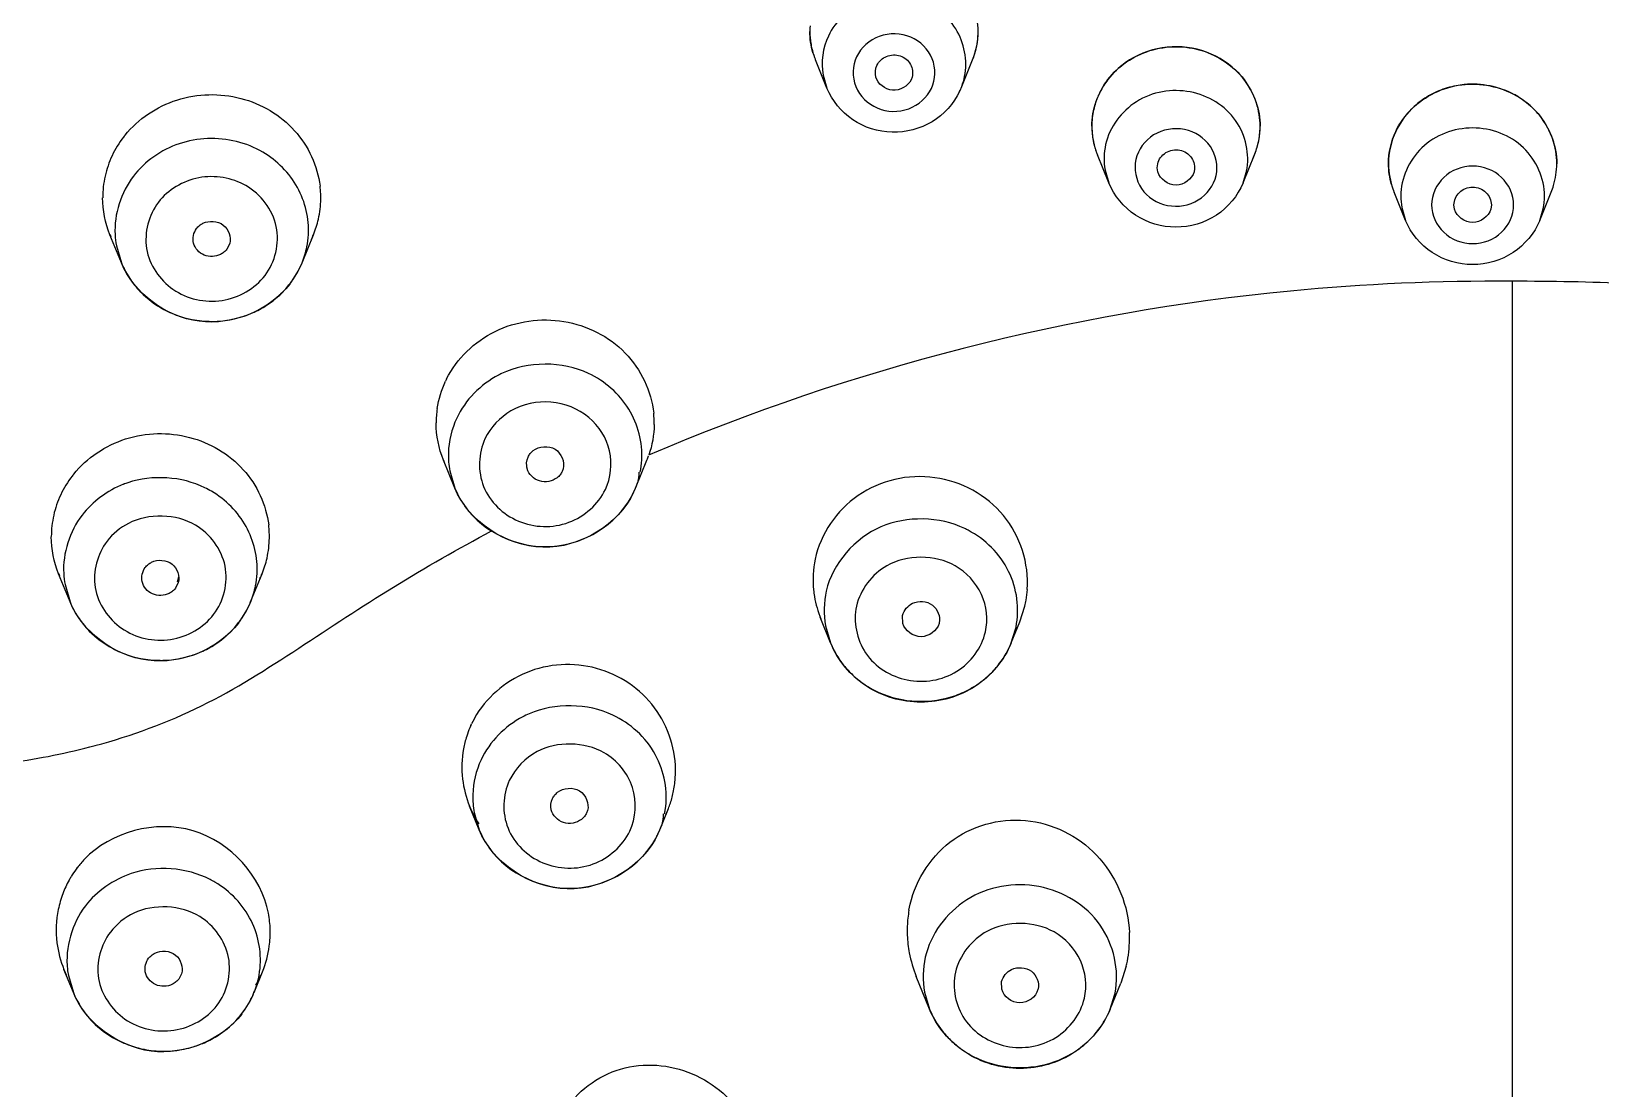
# Model space of a CAD drawing. Header units: millimetres. Extents: x 13495 to 14291, y -4366 to -3315.
# Drawn here: x 13873.29 to 13879.6, y -3803.55 to -3799.31 of the extents above; entities that cross this region are included whole.
import ezdxf

# ---------------------------------------------------------------- set-up
doc = ezdxf.new("R2010")
doc.units = ezdxf.units.MM
doc.header["$LTSCALE"] = 0.1
doc.layers.add('1', color=7, linetype='Continuous')

msp = doc.modelspace()

# ---------------------------------------------------------------- linework, layer by layer
at = {"layer": '1', "color": 7, "linetype": 'Continuous'}
for p, q in [((13876.4879, -3799.5345), (13876.4419, -3799.4219)), ((13877.0266, -3799.5345), (13877.0726, -3799.4219)), ((13876.4728, -3799.4829), (13876.4879, -3799.5345)), ((13876.8298, -3799.4905), (13876.8258, -3799.5013)), ((13877.6203, -3799.9154), (13877.5743, -3799.8027)), ((13878.159, -3799.9154), (13878.205, -3799.8027)), ((13877.6052, -3799.8637), (13877.6203, -3799.9154)), ((13877.963, -3799.868), (13877.9623, -3799.871)), ((13878.172, -3799.874), (13878.1732, -3799.8687)), ((13878.159, -3799.9154), (13878.172, -3799.874)), ((13878.8118, -3800.0656), (13878.7658, -3799.9529)), ((13879.3506, -3800.0656), (13879.3965, -3799.9529)), ((13878.7967, -3800.0139), (13878.8118, -3800.0656)), ((13879.0085, -3800.0211), (13879.0062, -3800.0035)), ((13879.1562, -3800.0035), (13879.1538, -3800.0211)), ((13879.3506, -3800.0656), (13879.3647, -3800.0188)), ((13873.6544, -3800.236), (13873.6084, -3800.1234)), ((13873.6342, -3800.1673), (13873.6544, -3800.236)), ((13874.0896, -3800.158), (13874.0778, -3800.1816)), ((13874.3798, -3800.236), (13874.4257, -3800.1234)), ((13879.2417, -3803.6557), (13879.2417, -3800.3104)), ((13874.9936, -3801.1404), (13874.9477, -3801.0278)), ((13875.2837, -3801.0622), (13875.2821, -3801.0561)), ((13875.4288, -3801.0626), (13875.4248, -3801.0732)), ((13875.719, -3801.1404), (13875.765, -3801.0278)), ((13874.9735, -3801.0717), (13874.9936, -3801.1404)), ((13875.7114, -3801.1578), (13875.719, -3801.1404)), ((13873.4481, -3801.5968), (13873.4022, -3801.4841)), ((13873.8839, -3801.4977), (13873.8781, -3801.5184)), ((13874.1735, -3801.5968), (13874.2195, -3801.4841)), ((13873.428, -3801.528), (13873.4481, -3801.5968)), ((13873.883, -3801.5198), (13873.8715, -3801.5423)), ((13877.2624, -3801.6778), (13877.2827, -3801.6141)), ((13876.5027, -3801.7621), (13876.4605, -3801.6587)), ((13876.4825, -3801.6933), (13876.5027, -3801.7621)), ((13876.7928, -3801.6839), (13876.792, -3801.6513)), ((13876.9387, -3801.6807), (13876.938, -3801.6837)), ((13877.2281, -3801.7621), (13877.2624, -3801.6778)), ((13877.2281, -3801.7621), (13877.2456, -3801.7064)), ((13877.2456, -3801.7064), (13877.2473, -3801.6983)), ((13875.0575, -3802.0939), (13875.061, -3802.0864)), ((13875.0914, -3802.5119), (13875.0526, -3802.4168)), ((13875.0712, -3802.4432), (13875.0914, -3802.5119)), ((13875.5264, -3802.4342), (13875.5226, -3802.4447)), ((13875.8168, -3802.5119), (13875.8491, -3802.4328)), ((13875.8405, -3802.4523), (13875.8491, -3802.4328)), ((13875.8092, -3802.5292), (13875.8168, -3802.5119)), ((13873.4773, -3802.6641), (13873.4723, -3802.6707)), ((13876.8173, -3802.8351), (13876.8224, -3802.8105)), ((13873.4615, -3803.1657), (13873.4238, -3803.0733)), ((13874.1869, -3803.1657), (13874.2211, -3803.0817)), ((13877.69, -3803.0598), (13877.6682, -3803.1278)), ((13873.4413, -3803.097), (13873.4615, -3803.1657)), ((13873.896, -3803.0898), (13873.8848, -3803.1113)), ((13876.9002, -3803.2322), (13876.8466, -3803.1007)), ((13877.1899, -3803.1524), (13877.1895, -3803.1214)), ((13877.6256, -3803.2322), (13877.6682, -3803.1278)), ((13876.88, -3803.1634), (13876.9002, -3803.2322)), ((13877.3363, -3803.1508), (13877.3354, -3803.1538)), ((13877.6256, -3803.2322), (13877.6431, -3803.1765)), ((13877.6431, -3803.1765), (13877.6448, -3803.1684))]:
    msp.add_line(p, q, dxfattribs=at)
for centre, radius, start, end in [((13876.7214, -3799.3071), 0.3021, 175.68432, 183.14679), ((13876.7207, -3799.3071), 0.3014, 183.15008, 187.62276), ((13876.7241, -3799.3065), 0.3049, 187.65006, 197.3936), ((13876.7907, -3799.3068), 0.3045, 344.86461, 359.93611), ((13876.7244, -3799.3067), 0.3051, 196.5208, 200.06058), ((13876.7266, -3799.3058), 0.3075, 197.38733, 201.24973), ((13876.7269, -3799.3057), 0.3077, 201.24948, 202.18203), ((13876.7894, -3799.3063), 0.3058, 337.8387, 344.85067), ((13876.7847, -3799.4358), 0.2613, 339.32509, 348.51722), ((13876.7712, -3799.4303), 0.2759, 334.76175, 337.8059), ((13876.7829, -3799.4351), 0.2633, 337.80628, 339.32762), ((13877.8618, -3799.6905), 0.3105, 153.38183, 156.14202), ((13877.8672, -3799.6934), 0.3166, 142.41837, 153.34379), ((13879.0784, -3799.8667), 0.3473, 112.62162, 118.60367), ((13879.0804, -3799.872), 0.353, 100.68685, 112.58509), ((13879.0812, -3799.8761), 0.3571, 95.47388, 100.69454), ((13877.8588, -3799.6892), 0.3072, 156.13976, 167.28734), ((13879.0682, -3799.8516), 0.329, 130.88319, 136.45294), ((13879.0741, -3799.8588), 0.3384, 118.59572, 130.83954), ((13879.0865, -3799.8617), 0.3418, 56.21939, 61.59748), ((13879.0913, -3799.8547), 0.3332, 43.87855, 56.23822), ((13877.8554, -3799.6881), 0.3037, 167.34484, 180.00091), ((13879.0972, -3799.8486), 0.3248, 37.5682, 43.8244), ((13879.1042, -3799.8432), 0.3159, 24.75587, 37.57047), ((13873.9878, -3799.9816), 0.4101, 142.42239, 154.70748), ((13873.9884, -3799.982), 0.4108, 140.99668, 142.43137), ((13877.8564, -3799.6876), 0.3046, 180.07281, 195.30764), ((13877.8535, -3799.6881), 0.3018, 180.01212, 181.70171), ((13877.8521, -3799.6881), 0.3004, 181.70125, 183.79635), ((13877.8553, -3799.6877), 0.3035, 183.83115, 195.51341), ((13877.9237, -3799.6877), 0.3039, 345.19703, 359.95492), ((13877.9244, -3799.6878), 0.3032, 347.32877, 359.97235), ((13879.1109, -3799.8399), 0.3085, 18.89332, 24.70781), ((13877.8565, -3799.6876), 0.3048, 195.301, 199.05148), ((13877.8573, -3799.6872), 0.3057, 195.51164, 199.73348), ((13877.8583, -3799.6868), 0.3068, 199.73509, 202.20778), ((13877.9201, -3799.6865), 0.3077, 334.74907, 345.15466), ((13877.9211, -3799.6869), 0.3066, 337.80388, 347.29692), ((13873.9773, -3799.9763), 0.3984, 154.74908, 167.28502), ((13879.1146, -3799.8378), 0.3045, 343.13768, 359.93641), ((13873.9703, -3799.9747), 0.3911, 173.5618, 179.98988), ((13873.9726, -3799.9749), 0.3935, 167.33023, 173.56553), ((13874.0617, -3799.9751), 0.3934, 5.8513, 6.91073), ((13879.0487, -3799.8376), 0.3055, 196.03146, 200.63742), ((13879.1118, -3799.8367), 0.3075, 337.8054, 343.10313), ((13874.0617, -3799.9744), 0.3933, 347.33326, 359.15591), ((13874.0651, -3799.9748), 0.3899, 1.23822, 5.85701), ((13874.0697, -3799.9746), 0.3853, 0.00058, 1.23205), ((13874.0669, -3799.9746), 0.3881, 359.18104, 359.99982), ((13879.0505, -3799.8367), 0.3074, 200.31505, 201.1244), ((13879.0512, -3799.8364), 0.3082, 201.12451, 202.19711), ((13879.051, -3799.9674), 0.2585, 180.01507, 190.34713), ((13879.1111, -3799.9674), 0.2588, 348.54326, 359.97955), ((13874.0583, -3799.9734), 0.3968, 337.79926, 347.30445), ((13873.9781, -3799.9726), 0.3992, 202.19495, 203.42359), ((13873.976, -3800.1041), 0.3476, 183.04398, 190.48304), ((13874.0534, -3800.1029), 0.3525, 337.80452, 348.65111), ((13874.058, -3800.1041), 0.3478, 348.69547, 356.94589), ((13874.0551, -3799.9721), 0.4003, 334.75229, 337.80431), ((13874.0348, -3800.0948), 0.3727, 322.43454, 337.74005), ((13874.0488, -3800.101), 0.3574, 331.52159, 337.7986), ((13874.042, -3800.0971), 0.3653, 322.42531, 330.45776), ((13874.0467, -3800.0998), 0.3598, 330.47466, 331.52587), ((13873.998, -3800.0925), 0.3728, 218.34857, 224.41555), ((13874.0287, -3800.085), 0.3833, 304.20347, 318.26633), ((13874.0393, -3800.095), 0.3687, 318.31776, 322.42311), ((13879.2756, -3809.9497), 9.6394, 87.41487, 90.20149), ((13874.0146, -3800.0696), 0.4012, 241.70413, 252.21119), ((13874.0194, -3800.069), 0.4018, 286.83583, 294.65716), ((13874.0224, -3800.0755), 0.3946, 294.65288, 304.17697), ((13874.0162, -3800.0647), 0.4063, 252.19598, 258.95658), ((13874.0172, -3800.059), 0.4121, 258.98094, 269.84151), ((13874.0171, -3800.0612), 0.41, 269.8444, 276.28676), ((13874.0171, -3800.0608), 0.4103, 276.29219, 286.81748), ((13875.3511, -3801.0375), 0.3953, 115.48991, 117.57823), ((13875.3164, -3800.8806), 0.3982, 153.36127, 154.76127), ((13875.3099, -3800.8791), 0.3916, 171.5399, 179.99307), ((13875.401, -3800.8793), 0.3933, 359.15001, 5.80841), ((13875.3161, -3801.0083), 0.3485, 178.56125, 190.48102), ((13875.3174, -3800.8769), 0.3993, 202.19978, 203.41281), ((13875.3976, -3801.0086), 0.3474, 348.69733, 356.90109), ((13875.3925, -3800.8757), 0.4023, 334.76343, 336.70884), ((13875.3954, -3800.877), 0.3991, 336.71043, 337.80664), ((13875.3962, -3800.8773), 0.3983, 337.80696, 340.44846), ((13873.7816, -3801.3423), 0.4101, 142.42239, 154.70748), ((13873.7821, -3801.3427), 0.4108, 140.99668, 142.43137), ((13873.8084, -3801.4994), 0.4014, 108.60092, 111.28259), ((13873.771, -3801.337), 0.3984, 154.74908, 167.28502), ((13873.8164, -3801.4931), 0.3944, 59.50883, 63.94679), ((13875.3281, -3801.0037), 0.3613, 202.22938, 215.81043), ((13875.3902, -3801.0063), 0.3551, 331.54006, 334.75659), ((13873.7664, -3801.3357), 0.3935, 167.33023, 173.56553), ((13873.764, -3801.3354), 0.3911, 173.5618, 179.98987), ((13873.8554, -3801.3358), 0.3934, 5.8513, 6.91073), ((13873.8588, -3801.3355), 0.3899, 1.23823, 5.85702), ((13876.8707, -3801.6587), 0.3948, 62.1497, 64.36841), ((13873.8554, -3801.3351), 0.3933, 347.33326, 359.15592), ((13873.8634, -3801.3354), 0.3853, 0.00059, 1.23206), ((13873.8607, -3801.3354), 0.3881, 359.18104, 359.99982), ((13873.8521, -3801.3341), 0.3968, 337.79926, 347.30444), ((13873.7718, -3801.3333), 0.3992, 202.19495, 203.42359), ((13873.7697, -3801.4648), 0.3476, 183.04398, 190.48304), ((13873.8517, -3801.4648), 0.3478, 348.69546, 356.94589), ((13873.8488, -3801.3329), 0.4003, 334.75229, 337.80431), ((13873.8472, -3801.4636), 0.3525, 337.80452, 348.65111), ((13876.845, -3801.5079), 0.4128, 185.71326, 189.43909), ((13876.8717, -3801.5184), 0.422, 350.2151, 356.08521), ((13873.8286, -3801.4556), 0.3727, 322.43454, 337.74005), ((13873.8405, -3801.4606), 0.3598, 330.47466, 331.52587), ((13873.8426, -3801.4617), 0.3574, 331.52159, 337.7986), ((13876.8528, -3801.5063), 0.4208, 189.47473, 202.21624), ((13876.8722, -3801.5185), 0.4215, 346.89642, 350.21677), ((13873.7918, -3801.4532), 0.3728, 218.34857, 224.41555), ((13873.833, -3801.4557), 0.3687, 318.31776, 322.42311), ((13873.8357, -3801.4578), 0.3653, 322.42531, 330.45776), ((13873.8224, -3801.4457), 0.3833, 304.20347, 318.26633), ((13873.8083, -3801.4303), 0.4012, 241.70413, 252.21119), ((13873.81, -3801.4255), 0.4063, 252.19598, 258.95658), ((13873.8108, -3801.4216), 0.4103, 276.29219, 286.81748), ((13873.8132, -3801.4297), 0.4018, 286.83583, 294.65716), ((13873.8162, -3801.4363), 0.3946, 294.65288, 304.17697), ((13876.8375, -3801.6252), 0.3617, 202.24017, 216.41239), ((13876.8924, -3801.6247), 0.3626, 322.8503, 337.74352), ((13873.8109, -3801.4197), 0.4121, 258.98094, 269.84151), ((13873.8109, -3801.4219), 0.41, 269.8444, 276.28676), ((13876.8463, -3801.6186), 0.3727, 216.4251, 224.86867), ((13876.8526, -3801.6121), 0.3817, 224.89295, 233.4726), ((13876.8836, -3801.6178), 0.3739, 314.06724, 322.82453), ((13876.8594, -3801.6028), 0.3933, 233.47568, 243.78842), ((13876.8705, -3801.6014), 0.3949, 295.0393, 305.29663), ((13876.8775, -3801.6113), 0.3828, 305.30287, 314.04624), ((13876.8604, -3801.6008), 0.3955, 243.78669, 245.39773), ((13876.8687, -3801.5974), 0.3992, 289.98094, 295.03442), ((13875.4262, -3802.2611), 0.4048, 148.48004, 154.43385), ((13875.4498, -3802.4108), 0.3973, 113.36117, 117.57292), ((13875.424, -3802.26), 0.4023, 162.17461, 169.52994), ((13875.4235, -3802.2598), 0.4018, 160.84644, 162.17026), ((13875.4241, -3802.26), 0.4025, 155.61875, 160.84571), ((13872.8683, -3799.6435), 2.6204, 277.55508, 285.04134), ((13875.4298, -3802.2604), 0.4081, 169.61151, 186.75571), ((13875.4405, -3802.2585), 0.4189, 186.85081, 202.19858), ((13875.4612, -3802.2752), 0.4187, 348.01436, 355.84823), ((13875.4139, -3802.3798), 0.3485, 178.56126, 190.48103), ((13875.4636, -3802.2757), 0.4163, 341.08806, 348.00664), ((13875.4504, -3802.2542), 0.4297, 202.2245, 212.972), ((13875.4982, -3802.3805), 0.3445, 348.68079, 351.27969), ((13875.4653, -3802.2762), 0.4145, 337.8077, 341.0818), ((13875.4259, -3802.3752), 0.3613, 202.22938, 215.81043), ((13875.488, -3802.3778), 0.3551, 331.54006, 334.75659), ((13873.8059, -3802.9167), 0.4144, 136.25033, 142.4572), ((13873.8018, -3802.9137), 0.4094, 148.57566, 150.87231), ((13873.8031, -3802.9145), 0.411, 143.60857, 148.57471), ((13873.8016, -3802.9136), 0.4091, 150.87731, 159.24053), ((13873.8303, -3803.061), 0.3933, 59.50525, 62.73192), ((13873.8023, -3802.9137), 0.4098, 159.25773, 168.44822), ((13873.8332, -3802.9242), 0.4189, 1.46571, 10.59885), ((13877.2767, -3802.9164), 0.4665, 169.96659, 177.88141), ((13873.8341, -3802.9241), 0.418, 352.43989, 1.45008), ((13877.2878, -3802.9167), 0.4776, 177.89421, 186.55899), ((13877.2175, -3802.947), 0.4858, 349.03242, 0.80561), ((13877.2184, -3802.947), 0.4849, 0.80415, 2.59689), ((13873.8174, -3802.9127), 0.4251, 187.11054, 202.18561), ((13873.8334, -3802.9237), 0.4187, 337.83669, 352.40106), ((13877.2955, -3802.9158), 0.4854, 186.55273, 190.77659), ((13877.3041, -3802.914), 0.4942, 190.80533, 202.19578), ((13873.8202, -3802.9115), 0.4282, 202.19219, 205.415), ((13873.7817, -3803.0339), 0.3462, 186.45229, 190.49204), ((13873.8342, -3802.9238), 0.4179, 329.47911, 337.80174), ((13873.8672, -3803.0341), 0.3456, 348.68181, 352.1201), ((13877.2283, -3802.9489), 0.4749, 346.4883, 349.00273), ((13873.8605, -3803.0325), 0.3525, 337.80452, 348.65111), ((13873.8419, -3803.0245), 0.3727, 322.43454, 337.74005), ((13873.8491, -3803.0267), 0.3653, 322.42531, 330.45776), ((13873.8538, -3803.0295), 0.3598, 330.47466, 331.52587), ((13873.8559, -3803.0306), 0.3574, 331.52159, 337.7986), ((13873.8051, -3803.0221), 0.3728, 218.34857, 224.41555), ((13873.8358, -3803.0147), 0.3833, 304.20347, 318.26633), ((13873.8464, -3803.0246), 0.3687, 318.31776, 322.42311), ((13877.235, -3803.0952), 0.3617, 202.24017, 216.41239), ((13877.29, -3803.0948), 0.3626, 322.8503, 337.74352), ((13873.8295, -3803.0052), 0.3946, 294.65288, 304.17697), ((13877.2438, -3803.0886), 0.3727, 216.4251, 224.86866), ((13877.2811, -3803.0879), 0.3739, 314.06724, 322.82453), ((13873.8217, -3802.9992), 0.4012, 241.70413, 252.21119), ((13873.8233, -3802.9944), 0.4063, 252.19598, 258.95658), ((13873.8243, -3802.9887), 0.4121, 258.98094, 269.84151), ((13873.8242, -3802.9905), 0.4103, 276.29219, 286.81748), ((13873.8265, -3802.9987), 0.4018, 286.83583, 294.65716), ((13877.2501, -3803.0822), 0.3817, 224.89295, 233.4726), ((13877.257, -3803.0729), 0.3933, 233.47568, 243.78842), ((13877.268, -3803.0715), 0.3949, 295.0393, 305.29663), ((13877.275, -3803.0814), 0.3828, 305.30287, 314.04624), ((13873.8242, -3802.9908), 0.41, 269.8444, 276.28676), ((13877.2579, -3803.0709), 0.3955, 243.78669, 245.39773), ((13877.2662, -3803.0675), 0.3992, 289.98094, 295.03442)]:
    msp.add_arc(centre, radius, start, end, dxfattribs=at)
for points, knots in [([(13890.4964, -3803.3838), (13891.7025, -3802.0103), (13893.5812, -3798.7628), (13894.181, -3793.1935), (13892.4539, -3787.8406), (13888.6966, -3783.5616), (13883.5237, -3780.9851), (13877.7181, -3780.471), (13872.142, -3782.0794), (13869.0826, -3784.4668), (13867.869, -3785.8853)], [0, 0, 0, 0, 0.12306, 0.244548, 0.366574, 0.490907, 0.617911, 0.74639, 0.874326, 1, 1, 1, 1]), ([(13877.0408, -3799.4878), (13877.0537, -3799.4242), (13877.0261, -3799.2792), (13876.8487, -3799.1527), (13876.6312, -3799.1636), (13876.5219, -3799.2653), (13876.4935, -3799.3256)], [0, 0, 0, 0, 0.242774, 0.493974, 0.750489, 1, 1, 1, 1]), ([(13876.9077, -3799.5357), (13876.9246, -3799.4998), (13876.9274, -3799.408), (13876.829, -3799.3148), (13876.6942, -3799.3109), (13876.6243, -3799.3722), (13876.6068, -3799.4092)], [0, 0, 0, 0, 0.242833, 0.492499, 0.749559, 1, 1, 1, 1]), ([(13877.6163, -3799.5003), (13877.6579, -3799.4462), (13877.7808, -3799.3631), (13877.9987, -3799.3638), (13878.1794, -3799.4839), (13878.2276, -3799.6218), (13878.2276, -3799.688)], [0, 0, 0, 0, 0.250799, 0.506392, 0.75718, 1, 1, 1, 1]), ([(13878.2126, -3799.594), (13878.1968, -3799.5453), (13878.1381, -3799.4535), (13877.9968, -3799.3725), (13877.833, -3799.3607), (13877.7301, -3799.402), (13877.6868, -3799.4326)], [0, 0, 0, 0, 0.243771, 0.49404, 0.748049, 1, 1, 1, 1]), ([(13876.6068, -3799.4092), (13876.5899, -3799.4451), (13876.5871, -3799.5369), (13876.6855, -3799.6301), (13876.8203, -3799.634), (13876.8902, -3799.5727), (13876.9077, -3799.5357)], [0, 0, 0, 0, 0.242833, 0.492499, 0.749559, 1, 1, 1, 1]), ([(13876.6887, -3799.4436), (13876.6963, -3799.4276), (13876.7257, -3799.4007), (13876.7837, -3799.3992), (13876.8296, -3799.4349), (13876.8344, -3799.474), (13876.8297, -3799.4905)], [0, 0, 0, 0, 0.249795, 0.50647, 0.757209, 1, 1, 1, 1]), ([(13876.8258, -3799.5013), (13876.8136, -3799.5271), (13876.7498, -3799.5638), (13876.6921, -3799.5175), (13876.6846, -3799.4902)], [0, 0, 0, 0, 0.502179, 1, 1, 1, 1]), ([(13877.0207, -3799.5479), (13876.9974, -3799.5975), (13876.918, -3799.6844), (13876.7494, -3799.7277), (13876.5832, -3799.6761), (13876.5085, -3799.5852), (13876.4879, -3799.5345)], [0, 0, 0, 0, 0.248922, 0.500196, 0.751322, 1, 1, 1, 1]), ([(13878.1732, -3799.8687), (13878.187, -3799.8007), (13878.1524, -3799.6439), (13877.9506, -3799.5228), (13877.719, -3799.5621), (13877.6228, -3799.6919), (13877.6073, -3799.7607)], [0, 0, 0, 0, 0.243359, 0.496067, 0.752596, 1, 1, 1, 1]), ([(13878.7725, -3799.7083), (13878.8036, -3799.6422), (13878.9194, -3799.5291), (13879.155, -3799.5016), (13879.3619, -3799.6168), (13879.4191, -3799.7666), (13879.4191, -3799.8381)], [0, 0, 0, 0, 0.248633, 0.504383, 0.756572, 1, 1, 1, 1]), ([(13873.6691, -3799.7234), (13873.7219, -3799.6583), (13873.8722, -3799.558), (13874.1382, -3799.5521), (13874.367, -3799.6855), (13874.4424, -3799.8469), (13874.4522, -3799.9278)], [0, 0, 0, 0, 0.250449, 0.505541, 0.756653, 1, 1, 1, 1]), ([(13878.0507, -3799.8856), (13878.0595, -3799.8469), (13878.0413, -3799.7564), (13877.9262, -3799.6854), (13877.793, -3799.7071), (13877.7375, -3799.7815), (13877.7286, -3799.821)], [0, 0, 0, 0, 0.24331, 0.495889, 0.752499, 1, 1, 1, 1]), ([(13879.3699, -3799.9675), (13879.3699, -3799.8973), (13879.3033, -3799.7492), (13879.0812, -3799.6671), (13878.8591, -3799.7492), (13878.7925, -3799.8973), (13878.7925, -3799.9675)], [0, 0, 0, 0, 0.244961, 0.5, 0.755039, 1, 1, 1, 1]), ([(13874.4052, -3800.1226), (13874.4087, -3800.0582), (13874.3774, -3799.9232), (13874.2797, -3799.826), (13874.2228, -3799.7925)], [0, 0, 0, 0, 0.493966, 1, 1, 1, 1]), ([(13877.8163, -3799.8386), (13877.8204, -3799.8206), (13877.8456, -3799.7867), (13877.9063, -3799.7768), (13877.9587, -3799.8092), (13877.967, -3799.8504), (13877.963, -3799.868)], [0, 0, 0, 0, 0.247485, 0.504084, 0.756667, 1, 1, 1, 1]), ([(13877.7286, -3799.821), (13877.7199, -3799.8598), (13877.738, -3799.9502), (13877.8532, -3800.0212), (13877.9863, -3799.9996), (13878.0418, -3799.9251), (13878.0507, -3799.8856)], [0, 0, 0, 0, 0.24331, 0.495889, 0.752499, 1, 1, 1, 1]), ([(13879.2458, -3800.0035), (13879.2458, -3799.9634), (13879.2079, -3799.879), (13879.0812, -3799.8321), (13878.9545, -3799.879), (13878.9165, -3799.9634), (13878.9165, -3800.0035)], [0, 0, 0, 0, 0.244963, 0.49999, 0.755022, 1, 1, 1, 1]), ([(13874.1543, -3799.9262), (13874.0988, -3799.8944), (13873.9614, -3799.8708), (13873.8414, -3799.943), (13873.803, -3799.993)], [0, 0, 0, 0, 0.503567, 1, 1, 1, 1]), ([(13874.2312, -3800.2869), (13874.2721, -3800.2337), (13874.3097, -3800.082), (13874.2135, -3799.9602), (13874.1543, -3799.9262)], [0, 0, 0, 0, 0.495795, 1, 1, 1, 1]), ([(13878.159, -3799.9154), (13878.1379, -3799.9672), (13878.0608, -3800.0598), (13877.8897, -3800.1094), (13877.7186, -3800.0598), (13877.6414, -3799.9672), (13877.6203, -3799.9154)], [0, 0, 0, 0, 0.248768, 0.500011, 0.751246, 1, 1, 1, 1]), ([(13877.9623, -3799.871), (13877.9544, -3799.8999), (13877.8898, -3799.9483), (13877.8251, -3799.9001), (13877.8171, -3799.8712)], [0, 0, 0, 0, 0.5, 1, 1, 1, 1]), ([(13873.803, -3799.993), (13873.764, -3800.0438), (13873.7262, -3800.1858), (13873.8491, -3800.3662), (13874.0609, -3800.4134), (13874.1906, -3800.3396), (13874.2312, -3800.2869)], [0, 0, 0, 0, 0.243617, 0.490402, 0.746717, 1, 1, 1, 1]), ([(13879.0062, -3800.0035), (13879.0062, -3799.9852), (13879.0235, -3799.9468), (13879.0812, -3799.9254), (13879.1389, -3799.9468), (13879.1562, -3799.9852), (13879.1562, -3800.0035)], [0, 0, 0, 0, 0.244962, 0.499984, 0.755014, 1, 1, 1, 1]), ([(13878.9165, -3800.0035), (13878.9165, -3800.0435), (13878.9545, -3800.128), (13879.0812, -3800.1748), (13879.2079, -3800.128), (13879.2458, -3800.0435), (13879.2458, -3800.0035)], [0, 0, 0, 0, 0.244963, 0.49999, 0.755022, 1, 1, 1, 1]), ([(13879.1538, -3800.0211), (13879.146, -3800.05), (13879.0812, -3800.0986), (13879.0164, -3800.05), (13879.0086, -3800.0211)], [0, 0, 0, 0, 0.499986, 1, 1, 1, 1]), ([(13873.9564, -3800.0983), (13873.9597, -3800.094), (13873.9675, -3800.0859), (13873.977, -3800.0798), (13873.982, -3800.0774)], [0, 0, 0, 0, 0.494915, 1, 1, 1, 1]), ([(13873.982, -3800.0774), (13874.0065, -3800.0653), (13874.0736, -3800.068), (13874.0961, -3800.1328), (13874.0893, -3800.1579)], [0, 0, 0, 0, 0.511847, 1, 1, 1, 1]), ([(13879.3506, -3800.0656), (13879.3294, -3800.1173), (13879.2523, -3800.21), (13879.0812, -3800.2595), (13878.9101, -3800.21), (13878.8329, -3800.1173), (13878.8118, -3800.0656)], [0, 0, 0, 0, 0.248768, 0.500011, 0.751246, 1, 1, 1, 1]), ([(13874.0522, -3800.2026), (13874.0326, -3800.2122), (13873.9838, -3800.215), (13873.9499, -3800.1782), (13873.9445, -3800.1578)], [0, 0, 0, 0, 0.507971, 1, 1, 1, 1]), ([(13874.0778, -3800.1816), (13874.0744, -3800.186), (13874.0666, -3800.194), (13874.0572, -3800.2001), (13874.0522, -3800.2026)], [0, 0, 0, 0, 0.494915, 1, 1, 1, 1]), ([(13874.3303, -3800.3221), (13874.2504, -3800.4259), (13873.9577, -3800.5505), (13873.7035, -3800.3565), (13873.6544, -3800.236)], [0, 0, 0, 0, 0.501622, 1, 1, 1, 1]), ([(13879.2417, -3800.3104), (13878.9439, -3800.3079), (13877.7596, -3800.3594), (13876.5869, -3800.6594), (13875.7718, -3801.0086)], [0, 0, 0, 0, 0.251378, 1, 1, 1, 1]), ([(13874.9605, -3800.702), (13875.0012, -3800.6209), (13875.1449, -3800.4826), (13875.4353, -3800.4428), (13875.6973, -3800.5727), (13875.7832, -3800.7509), (13875.7922, -3800.8395)], [0, 0, 0, 0, 0.248408, 0.503714, 0.756158, 1, 1, 1, 1]), ([(13875.7445, -3801.0273), (13875.7483, -3800.9573), (13875.7103, -3800.8097), (13875.5956, -3800.711), (13875.5305, -3800.6802)], [0, 0, 0, 0, 0.493135, 1, 1, 1, 1]), ([(13875.5981, -3801.1461), (13875.6202, -3801.0991), (13875.6331, -3800.9855), (13875.5407, -3800.842), (13875.381, -3800.7784), (13875.2666, -3800.8034), (13875.219, -3800.8307)], [0, 0, 0, 0, 0.242804, 0.489151, 0.743857, 1, 1, 1, 1]), ([(13873.4629, -3801.0841), (13873.5157, -3801.019), (13873.6659, -3800.9187), (13873.932, -3800.9128), (13874.1607, -3801.0462), (13874.2361, -3801.2076), (13874.2459, -3801.2885)], [0, 0, 0, 0, 0.250449, 0.505541, 0.756653, 1, 1, 1, 1]), ([(13875.1145, -3800.9427), (13875.0874, -3801.0004), (13875.0828, -3801.1479), (13875.241, -3801.2978), (13875.4577, -3801.304), (13875.57, -3801.2056), (13875.5981, -3801.1461)], [0, 0, 0, 0, 0.242829, 0.492496, 0.749558, 1, 1, 1, 1]), ([(13875.2878, -3801.0156), (13875.2901, -3801.0107), (13875.2959, -3801.0013), (13875.3038, -3800.9935), (13875.3081, -3800.9901)], [0, 0, 0, 0, 0.494962, 1, 1, 1, 1]), ([(13875.3081, -3800.9901), (13875.3313, -3800.972), (13875.4067, -3800.9639), (13875.436, -3801.0353), (13875.4287, -3801.0626)], [0, 0, 0, 0, 0.511296, 1, 1, 1, 1]), ([(13875.4044, -3801.0987), (13875.3855, -3801.1135), (13875.3307, -3801.125), (13875.2899, -3801.0848), (13875.284, -3801.0622)], [0, 0, 0, 0, 0.506605, 1, 1, 1, 1]), ([(13875.4248, -3801.0732), (13875.4225, -3801.0781), (13875.4167, -3801.0875), (13875.4088, -3801.0953), (13875.4044, -3801.0987)], [0, 0, 0, 0, 0.494935, 1, 1, 1, 1]), ([(13875.7315, -3801.1043), (13875.7324, -3801.0999), (13875.7337, -3801.0908), (13875.7336, -3801.0816), (13875.7332, -3801.077)], [0, 0, 0, 0, 0.495156, 1, 1, 1, 1]), ([(13877.2927, -3801.5472), (13877.2998, -3801.4437), (13877.2289, -3801.221), (13876.926, -3801.0591), (13876.5928, -3801.1328), (13876.4617, -3801.3249), (13876.4407, -3801.4254)], [0, 0, 0, 0, 0.248985, 0.501178, 0.753643, 1, 1, 1, 1]), ([(13874.199, -3801.4833), (13874.2024, -3801.4189), (13874.1712, -3801.2839), (13874.0734, -3801.1868), (13874.0165, -3801.1532)], [0, 0, 0, 0, 0.493966, 1, 1, 1, 1]), ([(13875.7112, -3801.1583), (13875.6506, -3801.2867), (13875.3442, -3801.4771), (13875.0472, -3801.2717), (13874.9936, -3801.1404)], [0, 0, 0, 0, 0.500352, 1, 1, 1, 1]), ([(13875.0351, -3801.2151), (13875.1093, -3801.318), (13875.3839, -3801.4475), (13875.6423, -3801.2865), (13875.7024, -3801.1755)], [0, 0, 0, 0, 0.501444, 1, 1, 1, 1]), ([(13873.5483, -3802.1742), (13873.6953, -3802.1343), (13873.9833, -3802.0299), (13874.3672, -3801.7842), (13874.7443, -3801.5327), (13875.0078, -3801.3837), (13875.1413, -3801.3123)], [0, 0, 0, 0, 0.251423, 0.500946, 0.750131, 1, 1, 1, 1]), ([(13874.0249, -3801.6476), (13874.0654, -3801.595), (13874.1032, -3801.4457), (13874.0102, -3801.3241), (13873.9523, -3801.2894)], [0, 0, 0, 0, 0.496017, 1, 1, 1, 1]), ([(13877.2473, -3801.6983), (13877.2621, -3801.6246), (13877.2406, -3801.4606), (13877.1234, -3801.3457), (13877.0551, -3801.3097)], [0, 0, 0, 0, 0.493422, 1, 1, 1, 1]), ([(13873.5967, -3801.3538), (13873.5577, -3801.4045), (13873.52, -3801.5465), (13873.6429, -3801.7269), (13873.8546, -3801.7741), (13873.9844, -3801.7004), (13874.0249, -3801.6476)], [0, 0, 0, 0, 0.243617, 0.490402, 0.746717, 1, 1, 1, 1]), ([(13873.7501, -3801.4591), (13873.7535, -3801.4547), (13873.7613, -3801.4468), (13873.7707, -3801.4407), (13873.7756, -3801.4382)], [0, 0, 0, 0, 0.496692, 1, 1, 1, 1]), ([(13873.7756, -3801.4382), (13873.8002, -3801.4258), (13873.8681, -3801.429), (13873.8904, -3801.4947), (13873.883, -3801.5198)], [0, 0, 0, 0, 0.512684, 1, 1, 1, 1]), ([(13877.1242, -3801.718), (13877.1354, -3801.6686), (13877.124, -3801.5581), (13877.0478, -3801.4783), (13877.0028, -3801.4524)], [0, 0, 0, 0, 0.493859, 1, 1, 1, 1]), ([(13873.8459, -3801.5633), (13873.826, -3801.5732), (13873.7757, -3801.5755), (13873.7425, -3801.5368), (13873.7376, -3801.5159)], [0, 0, 0, 0, 0.508362, 1, 1, 1, 1]), ([(13873.8715, -3801.5423), (13873.8681, -3801.5467), (13873.8603, -3801.5547), (13873.8509, -3801.5607), (13873.8459, -3801.5633)], [0, 0, 0, 0, 0.496681, 1, 1, 1, 1]), ([(13874.124, -3801.6828), (13874.0441, -3801.7866), (13873.7514, -3801.9112), (13873.4973, -3801.7173), (13873.4481, -3801.5968)], [0, 0, 0, 0, 0.501622, 1, 1, 1, 1]), ([(13876.6065, -3801.614), (13876.5925, -3801.6764), (13876.6216, -3801.8218), (13876.8067, -3801.9359), (13877.0208, -3801.9011), (13877.11, -3801.7814), (13877.1242, -3801.718)], [0, 0, 0, 0, 0.243306, 0.495886, 0.752498, 1, 1, 1, 1]), ([(13876.8321, -3801.6028), (13876.8561, -3801.5915), (13876.9204, -3801.5947), (13876.9443, -3801.6561), (13876.9387, -3801.6807)], [0, 0, 0, 0, 0.51185, 1, 1, 1, 1]), ([(13876.938, -3801.6837), (13876.9302, -3801.7125), (13876.8659, -3801.7611), (13876.8011, -3801.7128), (13876.7931, -3801.6838)], [0, 0, 0, 0, 0.498053, 1, 1, 1, 1]), ([(13877.2281, -3801.7621), (13877.1997, -3801.8315), (13877.0956, -3801.9559), (13876.8654, -3802.0221), (13876.6351, -3801.9559), (13876.531, -3801.8315), (13876.5027, -3801.7621)], [0, 0, 0, 0, 0.248278, 0.50001, 0.751734, 1, 1, 1, 1]), ([(13875.8788, -3802.3055), (13875.8855, -3802.2129), (13875.8329, -3802.0161), (13875.5887, -3801.8387), (13875.2884, -3801.8434), (13875.1295, -3801.9706), (13875.0811, -3802.0495)], [0, 0, 0, 0, 0.248596, 0.499925, 0.752326, 1, 1, 1, 1]), ([(13875.8387, -3802.4327), (13875.8502, -3802.3582), (13875.821, -3802.1948), (13875.6983, -3802.0849), (13875.6282, -3802.0517)], [0, 0, 0, 0, 0.493022, 1, 1, 1, 1]), ([(13875.6959, -3802.5175), (13875.7209, -3802.4645), (13875.7302, -3802.3326), (13875.6447, -3802.2331), (13875.5929, -3802.203)], [0, 0, 0, 0, 0.494525, 1, 1, 1, 1]), ([(13875.2123, -3802.3142), (13875.1851, -3802.3719), (13875.1806, -3802.5194), (13875.3387, -3802.6693), (13875.5555, -3802.6755), (13875.6678, -3802.577), (13875.6959, -3802.5175)], [0, 0, 0, 0, 0.242829, 0.492496, 0.749558, 1, 1, 1, 1]), ([(13875.3856, -3802.3871), (13875.3879, -3802.3821), (13875.3938, -3802.3728), (13875.4017, -3802.365), (13875.406, -3802.3616)], [0, 0, 0, 0, 0.496693, 1, 1, 1, 1]), ([(13875.406, -3802.3616), (13875.4292, -3802.3432), (13875.5047, -3802.3356), (13875.5341, -3802.4072), (13875.5265, -3802.4343)], [0, 0, 0, 0, 0.512027, 1, 1, 1, 1]), ([(13875.5021, -3802.4702), (13875.483, -3802.4853), (13875.4268, -3802.4964), (13875.3864, -3802.4546), (13875.381, -3802.4316)], [0, 0, 0, 0, 0.507199, 1, 1, 1, 1]), ([(13875.5226, -3802.4447), (13875.5203, -3802.4496), (13875.5144, -3802.459), (13875.5065, -3802.4667), (13875.5021, -3802.4702)], [0, 0, 0, 0, 0.496693, 1, 1, 1, 1]), ([(13875.8293, -3802.4758), (13875.8302, -3802.4714), (13875.8314, -3802.4623), (13875.8314, -3802.4531), (13875.831, -3802.4485)], [0, 0, 0, 0, 0.495156, 1, 1, 1, 1]), ([(13874.2449, -3802.8472), (13874.2174, -3802.7003), (13873.9696, -3802.4209), (13873.6104, -3802.5216), (13873.5065, -3802.6301)], [0, 0, 0, 0, 0.498758, 1, 1, 1, 1]), ([(13875.8089, -3802.5298), (13875.7484, -3802.6582), (13875.442, -3802.8486), (13875.145, -3802.6432), (13875.0914, -3802.5119)], [0, 0, 0, 0, 0.500352, 1, 1, 1, 1]), ([(13876.8224, -3802.8105), (13876.8463, -3802.7084), (13876.9744, -3802.5136), (13877.3123, -3802.4367), (13877.6141, -3802.6032), (13877.698, -3802.8189), (13877.7028, -3802.925)], [0, 0, 0, 0, 0.248344, 0.497364, 0.748304, 1, 1, 1, 1]), ([(13875.1329, -3802.5866), (13875.2071, -3802.6895), (13875.4817, -3802.819), (13875.7401, -3802.6579), (13875.8002, -3802.547)], [0, 0, 0, 0, 0.501444, 1, 1, 1, 1]), ([(13874.2095, -3803.0814), (13874.219, -3803.013), (13874.1947, -3802.865), (13874.0909, -3802.7581), (13874.0299, -3802.7222)], [0, 0, 0, 0, 0.493912, 1, 1, 1, 1]), ([(13877.6448, -3803.1684), (13877.6631, -3803.0769), (13877.6162, -3802.8661), (13877.3444, -3802.7035), (13877.0329, -3802.7567), (13876.9035, -3802.9313), (13876.8827, -3803.0238)], [0, 0, 0, 0, 0.243363, 0.496087, 0.752609, 1, 1, 1, 1]), ([(13874.0383, -3803.2166), (13874.0784, -3803.1644), (13874.1163, -3803.0172), (13874.0262, -3802.8959), (13873.9694, -3802.8607)], [0, 0, 0, 0, 0.496218, 1, 1, 1, 1]), ([(13873.6101, -3802.9227), (13873.5711, -3802.9734), (13873.5333, -3803.1155), (13873.6562, -3803.2958), (13873.868, -3803.343), (13873.9977, -3803.2693), (13874.0383, -3803.2166)], [0, 0, 0, 0, 0.243617, 0.490402, 0.746717, 1, 1, 1, 1]), ([(13877.5218, -3803.1881), (13877.5329, -3803.1386), (13877.5215, -3803.0278), (13877.445, -3802.948), (13877.3999, -3802.9222)], [0, 0, 0, 0, 0.493837, 1, 1, 1, 1]), ([(13873.7635, -3803.028), (13873.7669, -3803.0236), (13873.7747, -3803.0156), (13873.7841, -3803.0096), (13873.7891, -3803.0071)], [0, 0, 0, 0, 0.496681, 1, 1, 1, 1]), ([(13873.7891, -3803.0071), (13873.8138, -3802.9947), (13873.8823, -3802.9982), (13873.9038, -3803.0648), (13873.896, -3803.0898)], [0, 0, 0, 0, 0.512766, 1, 1, 1, 1]), ([(13873.8592, -3803.1322), (13873.839, -3803.1423), (13873.7875, -3803.1443), (13873.7545, -3803.1037), (13873.7504, -3803.0823)], [0, 0, 0, 0, 0.508755, 1, 1, 1, 1]), ([(13877.2295, -3803.0727), (13877.2536, -3803.0615), (13877.3178, -3803.0649), (13877.3418, -3803.1262), (13877.3363, -3803.1508)], [0, 0, 0, 0, 0.51241, 1, 1, 1, 1]), ([(13873.8848, -3803.1113), (13873.8815, -3803.1156), (13873.8736, -3803.1236), (13873.8642, -3803.1297), (13873.8592, -3803.1322)], [0, 0, 0, 0, 0.496682, 1, 1, 1, 1]), ([(13877.004, -3803.0841), (13876.99, -3803.1465), (13877.0191, -3803.2919), (13877.2042, -3803.406), (13877.4183, -3803.3712), (13877.5075, -3803.2515), (13877.5218, -3803.1881)], [0, 0, 0, 0, 0.243306, 0.495886, 0.752498, 1, 1, 1, 1]), ([(13874.1374, -3803.2517), (13874.0575, -3803.3556), (13873.7648, -3803.4801), (13873.5106, -3803.2862), (13873.4615, -3803.1657)], [0, 0, 0, 0, 0.501622, 1, 1, 1, 1]), ([(13877.3355, -3803.1538), (13877.3275, -3803.1829), (13877.262, -3803.2315), (13877.1973, -3803.1816), (13877.19, -3803.1524)], [0, 0, 0, 0, 0.500543, 1, 1, 1, 1]), ([(13877.6256, -3803.2322), (13877.5972, -3803.3016), (13877.4931, -3803.426), (13877.2629, -3803.4922), (13877.0327, -3803.426), (13876.9285, -3803.3016), (13876.9002, -3803.2322)], [0, 0, 0, 0, 0.248278, 0.50001, 0.751734, 1, 1, 1, 1]), ([(13875.4039, -3803.6924), (13875.4448, -3803.606), (13875.5934, -3803.4562), (13875.9056, -3803.4414), (13876.1584, -3803.6188), (13876.2319, -3803.8133), (13876.2382, -3803.9107)], [0, 0, 0, 0, 0.247772, 0.495636, 0.746742, 1, 1, 1, 1])]:
    msp.add_open_spline(points, degree=3, knots=knots, dxfattribs=at)
for points in [[(13877.0952, -3799.3071), (13877.0952, -3799.274), (13877.0896, -3799.2404), (13877.0788, -3799.209)], [(13876.4319, -3799.3934), (13876.4236, -3799.3655), (13876.4193, -3799.3362), (13876.4193, -3799.3071)], [(13876.4935, -3799.3256), (13876.471, -3799.3734), (13876.4633, -3799.4308), (13876.4728, -3799.4829)], [(13877.0726, -3799.4219), (13877.0873, -3799.3858), (13877.0952, -3799.3461), (13877.0952, -3799.3071)], [(13876.6846, -3799.4902), (13876.6805, -3799.4752), (13876.6821, -3799.4577), (13876.6887, -3799.4436)], [(13877.6868, -3799.4326), (13877.6603, -3799.4515), (13877.6361, -3799.4745), (13877.6163, -3799.5003)], [(13877.5517, -3799.688), (13877.5517, -3799.6218), (13877.5759, -3799.5528), (13877.6163, -3799.5003)], [(13879.2491, -3799.5611), (13879.1887, -3799.5284), (13879.1155, -3799.514), (13879.0471, -3799.5205)], [(13878.2276, -3799.688), (13878.2276, -3799.6562), (13878.2225, -3799.6242), (13878.2126, -3799.594)], [(13878.8297, -3799.6249), (13878.8065, -3799.6493), (13878.7868, -3799.6778), (13878.7725, -3799.7083)], [(13874.1161, -3799.749), (13874.0418, -3799.7305), (13873.9591, -3799.7338), (13873.8866, -3799.7582)], [(13878.7725, -3799.7083), (13878.7535, -3799.7484), (13878.7432, -3799.7938), (13878.7432, -3799.8381)], [(13878.7432, -3799.8381), (13878.7432, -3799.7938), (13878.7535, -3799.7484), (13878.7725, -3799.7083)], [(13879.4191, -3799.8381), (13879.4191, -3799.805), (13879.4135, -3799.7714), (13879.4028, -3799.74)], [(13873.8866, -3799.7582), (13873.8503, -3799.7704), (13873.8154, -3799.788), (13873.7842, -3799.8101)], [(13874.2228, -3799.7925), (13874.1897, -3799.773), (13874.1534, -3799.7583), (13874.1161, -3799.749)], [(13877.6073, -3799.7607), (13877.5997, -3799.7942), (13877.599, -3799.8299), (13877.6052, -3799.8637)], [(13873.7842, -3799.8101), (13873.7534, -3799.8318), (13873.7256, -3799.8584), (13873.7026, -3799.8882)], [(13877.8171, -3799.8712), (13877.8142, -3799.8607), (13877.8139, -3799.8492), (13877.8163, -3799.8386)], [(13878.7432, -3799.8381), (13878.7432, -3799.8738), (13878.7498, -3799.91), (13878.7622, -3799.9435)], [(13878.7551, -3799.9219), (13878.7473, -3799.8948), (13878.7432, -3799.8663), (13878.7432, -3799.8381)], [(13873.7026, -3799.8882), (13873.6527, -3799.9531), (13873.6245, -3800.0408), (13873.6289, -3800.1225)], [(13873.6084, -3800.1234), (13873.5893, -3800.0766), (13873.5791, -3800.0252), (13873.5791, -3799.9746)], [(13873.9445, -3800.1578), (13873.9393, -3800.1382), (13873.9441, -3800.1144), (13873.9564, -3800.0983)], [(13873.6544, -3800.236), (13873.6672, -3800.2674), (13873.6847, -3800.2972), (13873.7057, -3800.3238)], [(13873.7318, -3800.3534), (13873.7588, -3800.3809), (13873.7904, -3800.4045), (13873.8244, -3800.4229)], [(13875.1682, -3800.6872), (13875.0974, -3800.7242), (13875.0353, -3800.7869), (13875.0012, -3800.8591)], [(13875.5305, -3800.6802), (13875.4252, -3800.6304), (13875.2862, -3800.6306), (13875.181, -3800.6807)], [(13874.9226, -3800.8215), (13874.9283, -3800.7833), (13874.9398, -3800.7457), (13874.9562, -3800.7108)], [(13875.0012, -3800.8591), (13874.9807, -3800.9026), (13874.969, -3800.9514), (13874.9677, -3800.9996)], [(13875.219, -3800.8307), (13875.1747, -3800.8561), (13875.1363, -3800.8965), (13875.1145, -3800.9427)], [(13874.9477, -3801.0278), (13874.9286, -3800.981), (13874.9184, -3800.9296), (13874.9184, -3800.879)], [(13875.7942, -3800.8852), (13875.7936, -3800.9268), (13875.7862, -3800.969), (13875.7722, -3801.0083)], [(13875.284, -3801.0622), (13875.28, -3801.0471), (13875.2812, -3801.0297), (13875.2878, -3801.0156)], [(13873.6626, -3801.1253), (13873.5983, -3801.1504), (13873.5385, -3801.1942), (13873.4964, -3801.249)], [(13873.9896, -3801.1388), (13873.8968, -3801.0934), (13873.7782, -3801.086), (13873.6803, -3801.1189)], [(13875.7193, -3801.1406), (13875.7244, -3801.1289), (13875.729, -3801.1168), (13875.7315, -3801.1043)], [(13873.4964, -3801.249), (13873.4464, -3801.3138), (13873.4183, -3801.4015), (13873.4226, -3801.4832)], [(13873.9523, -3801.2894), (13873.875, -3801.2433), (13873.7622, -3801.2404), (13873.6825, -3801.2821)], [(13877.0415, -3801.3028), (13876.9403, -3801.2542), (13876.808, -3801.2515), (13876.7049, -3801.2957)], [(13873.6825, -3801.2821), (13873.6495, -3801.2994), (13873.6194, -3801.3242), (13873.5967, -3801.3538)], [(13876.7049, -3801.2957), (13876.601, -3801.3402), (13876.51, -3801.4435), (13876.4852, -3801.5537)], [(13873.4022, -3801.4841), (13873.3831, -3801.4373), (13873.3729, -3801.3859), (13873.3729, -3801.3354)], [(13876.4407, -3801.4254), (13876.4323, -3801.4658), (13876.4301, -3801.508), (13876.4342, -3801.549)], [(13877.0028, -3801.4524), (13876.9234, -3801.4068), (13876.8075, -3801.4068), (13876.728, -3801.4524)], [(13873.7376, -3801.5159), (13873.7331, -3801.497), (13873.7383, -3801.4744), (13873.7501, -3801.4591)], [(13876.728, -3801.4524), (13876.6695, -3801.4859), (13876.6213, -3801.5483), (13876.6065, -3801.614)], [(13876.4852, -3801.5537), (13876.475, -3801.5991), (13876.474, -3801.6476), (13876.4825, -3801.6933)], [(13873.4481, -3801.5967), (13873.4609, -3801.6281), (13873.4784, -3801.6579), (13873.4994, -3801.6845)], [(13876.792, -3801.6513), (13876.7966, -3801.6308), (13876.8131, -3801.6117), (13876.8321, -3801.6028)], [(13873.5255, -3801.7141), (13873.5525, -3801.7416), (13873.5841, -3801.7653), (13873.6181, -3801.7836)], [(13875.6282, -3802.0517), (13875.527, -3802.0038), (13875.3951, -3802.0017), (13875.2923, -3802.0461)], [(13876.6958, -3801.9604), (13876.7896, -3802.0034), (13876.9081, -3802.0079), (13877.0051, -3801.9726)], [(13875.2659, -3802.0587), (13875.1951, -3802.0957), (13875.1331, -3802.1583), (13875.099, -3802.2306)], [(13875.3241, -3802.1981), (13875.2767, -3802.2234), (13875.2352, -3802.2656), (13875.2123, -3802.3142)], [(13875.5929, -3802.203), (13875.5154, -3802.158), (13875.4032, -3802.156), (13875.3241, -3802.1981)], [(13875.099, -3802.2306), (13875.0785, -3802.2741), (13875.0667, -3802.3229), (13875.0655, -3802.3711)], [(13875.381, -3802.4316), (13875.3776, -3802.417), (13875.3792, -3802.4005), (13875.3856, -3802.3871)], [(13875.8171, -3802.512), (13875.8222, -3802.5004), (13875.8268, -3802.4883), (13875.8293, -3802.4758)], [(13873.6937, -3802.6879), (13873.6225, -3802.7118), (13873.5555, -3802.7584), (13873.5097, -3802.8179)], [(13874.0105, -3802.7115), (13873.9163, -3802.6629), (13873.794, -3802.6541), (13873.6937, -3802.6879)], [(13873.5097, -3802.8179), (13873.4559, -3802.8879), (13873.4278, -3802.9851), (13873.4377, -3803.0728)], [(13873.9694, -3802.8607), (13873.8942, -3802.814), (13873.7839, -3802.8085), (13873.704, -3802.8469)], [(13873.4007, -3802.8316), (13873.3918, -3802.8753), (13873.3901, -3802.9211), (13873.3956, -3802.9653)], [(13873.704, -3802.8469), (13873.6678, -3802.8643), (13873.6346, -3802.8908), (13873.6101, -3802.9227)], [(13877.3999, -3802.9222), (13877.3219, -3802.8777), (13877.2094, -3802.8767), (13877.1305, -3802.9197)], [(13877.1305, -3802.9197), (13877.0698, -3802.9528), (13877.0192, -3803.0167), (13877.004, -3803.0841)], [(13873.7504, -3803.0823), (13873.7468, -3803.064), (13873.7521, -3803.0427), (13873.7635, -3803.028)], [(13876.8827, -3803.0238), (13876.8725, -3803.0692), (13876.8716, -3803.1177), (13876.88, -3803.1634)], [(13877.1895, -3803.1214), (13877.1941, -3803.1009), (13877.2105, -3803.0815), (13877.2295, -3803.0727)], [(13873.4615, -3803.1657), (13873.4743, -3803.197), (13873.4918, -3803.2268), (13873.5128, -3803.2534)], [(13873.5389, -3803.283), (13873.5659, -3803.3106), (13873.5975, -3803.3342), (13873.6315, -3803.3525)], [(13877.0933, -3803.4305), (13877.1871, -3803.4735), (13877.3057, -3803.478), (13877.4027, -3803.4427)]]:
    msp.add_open_spline(points, degree=3, dxfattribs=at)

doc.saveas('drawing.dxf')
